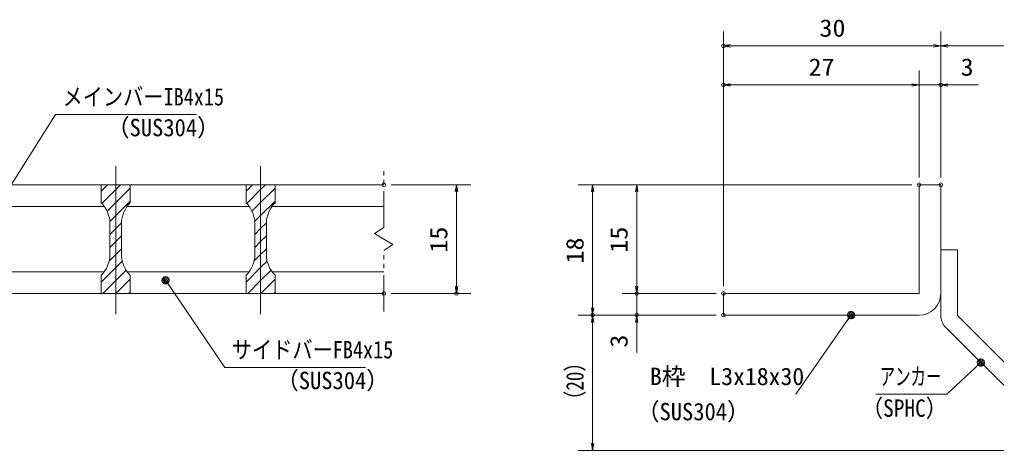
# Model space of a CAD drawing. Units: millimetres, scale not verified, with parts at other scales. Extents: x -1050 to 1050, y -742 to 742.
# Drawn here: x -362 to 312, y -460 to -162 of the extents above; entities that cross this region are included whole.
import ezdxf
from ezdxf.enums import TextEntityAlignment as Align

# ---------------------------------------------------------------- set-up
doc = ezdxf.new("R2010")
doc.units = ezdxf.units.MM
doc.header["$LTSCALE"] = 5
doc.header["$PDMODE"] = 32
doc.header["$PDSIZE"] = 2.5
doc.linetypes.add('CHAIN1', pattern=[8, 5, -1, 1, -1])
doc.linetypes.add('DOUBLE_CHAIN1', pattern=[8.8, 5, -1, 0.6, -0.6, 0.6, -1])
for name, color, linetype, lineweight in [('0-1_アンカー', 7, 'Continuous', 9), ('0-2_枠', 7, 'Continuous', 9), ('0-3_寸法注釈', 2, 'Continuous', 9), ('0-4_0', 2, 'Continuous', 9), ('0-5_DEFPOINTS', 134, 'Continuous', 9), ('0-6_蓋', 5, 'Continuous', 9), ('0-7_想像線', 134, 'DOUBLE_CHAIN1', 9), ('0-8_中心線', 6, 'CHAIN1', 9), ('0-9_ハッチング', 4, 'Continuous', 9)]:
    doc.layers.add(name, color=color, linetype=linetype, lineweight=lineweight)
doc.styles.add('ＭＳ ゴシック', font='')
doc.styles.get('ＭＳ ゴシック').set_extended_font_data('MS Gothic')

# ---------------------------------------------------------------- blocks, each defined once
blk = doc.blocks.new('_OPEN')
at = {"layer": '0-4_0'}
blk.add_line((0, 0), (-5, 0), dxfattribs=at)
blk.add_lwpolyline([(-5, 0.833), (0, 0), (-5, -0.833)], dxfattribs=at)
blk = doc.blocks.new('A$C6EB770D1')
at = {"layer": '0-1_アンカー'}
for p, q in [((130.257, 96.52), (45.237, 11.5)), ((138.388, 88.388), (130.257, 96.52)), ((138.388, 88.388), (53.368, 3.368)), ((0, 11.5), (45.237, 11.5)), ((0, 11.5), (0, 0)), ((0, 0), (45.237, 0))]:
    blk.add_line(p, q, dxfattribs=at)
blk.add_arc((45.237, 11.5), 11.5, 270, 315, dxfattribs=at)
blk = doc.blocks.new('_Dot')
at = {"layer": '0-4_0'}
for p, q in [((-2.5, 0), (-5, 0)), ((2.445, 0.5), (-2.445, 0.5)), ((1.997, 1.5), (-1.997, 1.5)), ((2.289, -0.995), (-2.289, -0.995)), ((1.499, -1.995), (-1.499, -1.995))]:
    blk.add_line(p, q, dxfattribs=at)
for points in [[(2.5, 0), (2.48, 0.313), (2.421, 0.622), (2.324, 0.92), (2.191, 1.204), (2.023, 1.469), (1.822, 1.711), (1.594, 1.926), (1.34, 2.111), (1.064, 2.262), (0.773, 2.378), (0.468, 2.456), (0.157, 2.495), (-0.157, 2.495), (-0.468, 2.456), (-0.773, 2.378), (-1.064, 2.262), (-1.34, 2.111), (-1.594, 1.926), (-1.822, 1.711), (-2.023, 1.469), (-2.191, 1.204), (-2.324, 0.92), (-2.421, 0.622), (-2.48, 0.313), (-2.5, 0), (0, 0)], [(-2.5, 0), (-2.48, -0.313), (-2.421, -0.622), (-2.324, -0.92), (-2.191, -1.204), (-2.023, -1.469), (-1.822, -1.711), (-1.594, -1.926), (-1.34, -2.111), (-1.064, -2.262), (-0.773, -2.378), (-0.468, -2.456), (-0.157, -2.495), (0.157, -2.495), (0.468, -2.456), (0.773, -2.378), (1.064, -2.262), (1.34, -2.111), (1.594, -1.926), (1.822, -1.711), (2.023, -1.469), (2.191, -1.204), (2.324, -0.92), (2.421, -0.622), (2.48, -0.313), (2.5, 0), (0, 0)]]:
    blk.add_lwpolyline(points, close=True, dxfattribs=at)

msp = doc.modelspace()

# ---------------------------------------------------------------- linework, layer by layer
at = {"layer": '0-2_枠'}
for p, q in [((258.93, -351.308), (258.93, -276.308)), ((258.93, -276.308), (273.93, -276.308)), ((273.93, -276.308), (273.93, -351.308)), ((123.93, -351.308), (258.93, -351.308)), ((123.93, -351.308), (123.93, -366.308)), ((123.93, -366.308), (258.93, -366.308))]:
    msp.add_line(p, q, dxfattribs=at)
msp.add_arc((258.93, -351.308), 15, 270, 0, dxfattribs=at)
at = {"layer": '0-3_寸法注釈'}
for p, q in [((123.93, -346.308), (123.93, -170.474)), ((273.93, -271.308), (273.93, -170.474)), ((273.93, -271.308), (273.93, -170.474)), ((268.93, -180.474), (128.93, -180.474)), ((278.93, -180.474), (365.45, -180.474)), ((123.93, -346.308), (123.93, -197.4)), ((258.93, -271.308), (258.93, -197.4)), ((258.93, -271.308), (258.93, -197.4)), ((273.93, -271.308), (273.93, -197.4)), ((253.93, -207.4), (128.93, -207.4)), ((253.93, -207.4), (248.93, -207.4)), ((258.93, -207.4), (273.93, -207.4)), ((278.93, -207.4), (300.043, -207.4)), ((-105.45, -276.308), (-50.285, -276.308)), ((253.93, -276.308), (23.705, -276.308)), ((253.93, -276.308), (54.081, -276.308)), ((-60.285, -281.308), (-60.285, -346.308)), ((33.705, -281.308), (33.705, -361.308)), ((64.081, -281.308), (64.081, -346.308)), ((64.081, -346.308), (64.081, -341.308)), ((-105.45, -351.308), (-50.285, -351.308)), ((118.93, -351.308), (54.081, -351.308)), ((118.93, -351.308), (54.081, -351.308)), ((64.081, -351.308), (64.081, -366.308)), ((118.93, -366.308), (23.705, -366.308)), ((118.93, -366.308), (23.705, -366.308)), ((118.93, -366.308), (54.081, -366.308)), ((174.029, -420.898), (211.499, -367.129)), ((33.705, -454.697), (33.705, -371.308)), ((64.081, -371.308), (64.081, -392.422)), ((357.318, -459.697), (23.705, -459.697))]:
    msp.add_line(p, q, dxfattribs=at)
for points in [[(-239.764, -227.917), (-336.954, -227.917), (-390.465, -312.166)], [(-122.987, -402.446), (-220.177, -402.446), (-260.487, -343.126)], [(229.04, -420.928), (278.094, -420.928), (300.899, -399.689)]]:
    msp.add_lwpolyline(points, dxfattribs=at)
at = {"layer": '0-5_DEFPOINTS'}
for p in [(123.93, -180.474), (123.93, -207.4), (273.93, -207.4), (-110.45, -276.308), (258.93, -276.308), (273.93, -276.308), (-110.45, -351.308), (-60.285, -351.308), (64.081, -351.308), (123.93, -351.308), (33.705, -366.308), (64.081, -366.308), (123.93, -366.308)]:
    msp.add_point(p, dxfattribs=at)
at = {"layer": '0-6_蓋'}
for p, q in [((-880.45, -276.308), (-110.45, -276.308)), ((-285.45, -276.308), (-305.45, -276.308)), ((-305.45, -288.808), (-305.45, -276.308)), ((-285.45, -288.808), (-285.45, -276.308)), ((-185.45, -276.308), (-205.45, -276.308)), ((-205.45, -288.808), (-205.45, -276.308)), ((-185.45, -288.808), (-185.45, -276.308)), ((-387.611, -291.308), (-303.289, -291.308)), ((-287.611, -291.308), (-203.289, -291.308)), ((-187.611, -291.308), (-110.45, -291.308)), ((-299.45, -303.091), (-299.45, -324.525)), ((-291.45, -303.091), (-291.45, -324.525)), ((-199.45, -303.091), (-199.45, -324.525)), ((-191.45, -303.091), (-191.45, -324.525)), ((-387.611, -336.308), (-303.289, -336.308)), ((-287.611, -336.308), (-203.289, -336.308)), ((-187.611, -336.308), (-110.45, -336.308)), ((-305.45, -338.808), (-305.45, -351.308)), ((-285.45, -338.808), (-285.45, -351.308)), ((-205.45, -338.808), (-205.45, -351.308)), ((-185.45, -338.808), (-185.45, -351.308)), ((-880.45, -351.308), (-110.45, -351.308)), ((-305.45, -351.308), (-285.45, -351.308)), ((-205.45, -351.308), (-185.45, -351.308))]:
    msp.add_line(p, q, dxfattribs=at)
for centre, start, end in [((-319.45, -303.091), 0, 45.573), ((-271.45, -303.091), 134.427, 180), ((-219.45, -303.091), 0, 45.573), ((-171.45, -303.091), 134.427, 180), ((-319.45, -324.525), 314.427, 0), ((-271.45, -324.525), 180, 225.573), ((-219.45, -324.525), 314.427, 0), ((-171.45, -324.525), 180, 225.573)]:
    msp.add_arc(centre, 20, start, end, dxfattribs=at)
at = {"layer": '0-7_想像線'}
for p, q in [((-110.45, -305.859), (-110.45, -263.808)), ((-110.45, -305.859), (-116.743, -310.072)), ((-116.743, -310.072), (-110.45, -313.808)), ((-110.45, -363.808), (-110.45, -321.757))]:
    msp.add_line(p, q, dxfattribs=at)
msp.add_lwpolyline([(-110.45, -321.757), (-104.157, -317.545), (-110.45, -313.808)], dxfattribs=at)
at = {"layer": '0-8_中心線'}
for p, q in [((-295.45, -365.535), (-295.45, -263.606)), ((-195.45, -365.535), (-195.45, -263.606))]:
    msp.add_line(p, q, dxfattribs=at)
at = {"layer": '0-9_ハッチング'}
for p, q in [((-305.45, -276.308), (-305.45, -288.808)), ((-305.45, -280.665), (-301.093, -276.308)), ((-205.45, -276.308), (-205.45, -288.808)), ((-205.45, -280.665), (-201.093, -276.308)), ((-299.45, -303.091), (-299.45, -324.525)), ((-291.45, -324.525), (-291.45, -303.091)), ((-199.45, -303.091), (-199.45, -324.525)), ((-191.45, -324.525), (-191.45, -303.091)), ((-295.271, -351.308), (-285.45, -341.488)), ((-195.271, -351.308), (-185.45, -341.488)), ((-286.29, -351.308), (-285.45, -350.468)), ((-186.29, -351.308), (-185.45, -350.468))]:
    msp.add_line(p, q, dxfattribs=at)
for points in [[(-305.45, -338.808), (-305.45, -351.308), (-295.45, -351.308), (-295.45, -276.308), (-305.45, -276.308)], [(-305.061, -289.256), (-295.45, -279.646), (-292.113, -276.308)], [(-295.45, -276.308), (-295.45, -351.308), (-285.45, -351.308), (-285.45, -338.808)], [(-285.45, -288.808), (-285.45, -276.308), (-295.45, -276.308)], [(-205.45, -338.808), (-205.45, -351.308), (-195.45, -351.308), (-195.45, -276.308), (-205.45, -276.308)], [(-205.061, -289.256), (-195.45, -279.646), (-192.113, -276.308)], [(-195.45, -276.308), (-195.45, -351.308), (-185.45, -351.308), (-185.45, -338.808)], [(-185.45, -288.808), (-185.45, -276.308), (-195.45, -276.308)], [(-301.402, -294.578), (-295.45, -288.626), (-285.45, -278.626)], [(-201.402, -294.578), (-195.45, -288.626), (-185.45, -278.626)], [(-299.56, -301.716), (-295.45, -297.606), (-285.45, -287.606)], [(-199.56, -301.716), (-195.45, -297.606), (-185.45, -287.606)], [(-299.45, -310.586), (-295.45, -306.586), (-291.406, -302.543)], [(-199.45, -310.586), (-195.45, -306.586), (-191.406, -302.543)], [(-299.45, -319.567), (-295.45, -315.567), (-291.45, -311.567)], [(-199.45, -319.567), (-195.45, -315.567), (-191.45, -311.567)], [(-300.058, -329.155), (-295.45, -324.547), (-291.45, -320.547)], [(-200.058, -329.155), (-195.45, -324.547), (-191.45, -320.547)], [(-305.45, -343.527), (-295.45, -333.527), (-290.888, -328.965)], [(-205.45, -343.527), (-195.45, -333.527), (-190.888, -328.965)], [(-304.251, -351.308), (-295.45, -342.507), (-288.233, -335.29)], [(-204.251, -351.308), (-195.45, -342.507), (-188.233, -335.29)]]:
    msp.add_lwpolyline(points, dxfattribs=at)
for centre, start, end in [((-319.45, -303.091), 0, 45.573), ((-271.45, -303.091), 134.427, 180), ((-219.45, -303.091), 0, 45.573), ((-171.45, -303.091), 134.427, 180), ((-319.45, -324.525), 314.427, 0), ((-271.45, -324.525), 180, 225.573), ((-219.45, -324.525), 314.427, 0), ((-171.45, -324.525), 180, 225.573)]:
    msp.add_arc(centre, 20, start, end, dxfattribs=at)

# ---------------------------------------------------------------- block references
at = {"layer": '0-1_アンカー', "rotation": 270}
msp.add_blockref('A$C6EB770D1', (273.93, -321.308), dxfattribs=at)
at = {"layer": '0-3_寸法注釈'}
for name, p, rotation in [('_OPEN', (123.93, -180.474), 180), ('_OPEN', (273.93, -180.474), 180), ('_OPEN', (123.93, -207.4), 180), ('_OPEN', (273.93, -207.4), 180), ('_OPEN', (-60.285, -276.308), 90), ('_OPEN', (33.705, -276.308), 90), ('_OPEN', (64.081, -276.308), 90), ('_Dot', (-261.058, -342.305), 124.85308), ('_OPEN', (-60.285, -351.308), 270), ('_OPEN', (64.081, -351.308), 270), ('_OPEN', (64.081, -351.308), 270), ('_OPEN', (33.705, -366.308), 270), ('_Dot', (212.071, -366.308), 55.12857), ('_OPEN', (33.705, -366.308), 90), ('_OPEN', (64.081, -366.308), 90), ('_Dot', (301.645, -399.023), 41.73927), ('_OPEN', (33.705, -459.697), 270)]:
    msp.add_blockref(name, p, dxfattribs=dict(at, rotation=rotation))
for p in [(273.93, -180.474), (258.93, -207.4), (258.93, -207.4)]:
    msp.add_blockref('_OPEN', p, dxfattribs=at)

# ---------------------------------------------------------------- texts
at = {"layer": '0-3_寸法注釈', "color": 7, "style": 'ＭＳ ゴシック'}
for s, height, width, p in [('30', 12.02, 1.1, (190.197, -177.787)), ('27', 12.02, 1.1, (182.697, -204.713)), ('3', 12.02, 1.1, (287.62, -204.713)), ('メインバーIB4x15', 12.03, 0.85, (-332.177, -225.23)), ('（SUS304）', 12.02, 0.95, (-301.468, -246.473)), ('サイドバーFB4x15', 12.03, 0.85, (-215.399, -399.759)), ('（SUS304）', 12.02, 0.95, (-184.69, -421.002)), ('アンカー', 12.02, 0.65, (231.746, -418.241)), ('（SPHC）', 12.02, 0.9, (219.385, -440.094)), ('（SUS304）', 12.02, 0.95, (64.267, -442.479))]:
    msp.add_text(s, height=height, dxfattribs=dict(at, width=width)).set_placement(p, align=Align.BOTTOM_LEFT)
for s, width, p in [('15', 1.1, (-62.972, -323.197)), ('15', 1.1, (61.394, -323.197)), ('18', 1.1, (31.017, -330.697)), ('3', 1.1, (61.394, -388.732)), ('（20）', 0.8, (31.017, -431.517))]:
    msp.add_text(s, height=12.02, rotation=90, dxfattribs=dict(at, width=width)).set_placement(p, align=Align.BOTTOM_LEFT)
msp.add_text('B枠\u3000L3x18x30', height=12.03, dxfattribs=at).set_placement((73.225, -418.211), align=Align.BOTTOM_LEFT)

doc.saveas('drawing.dxf')
